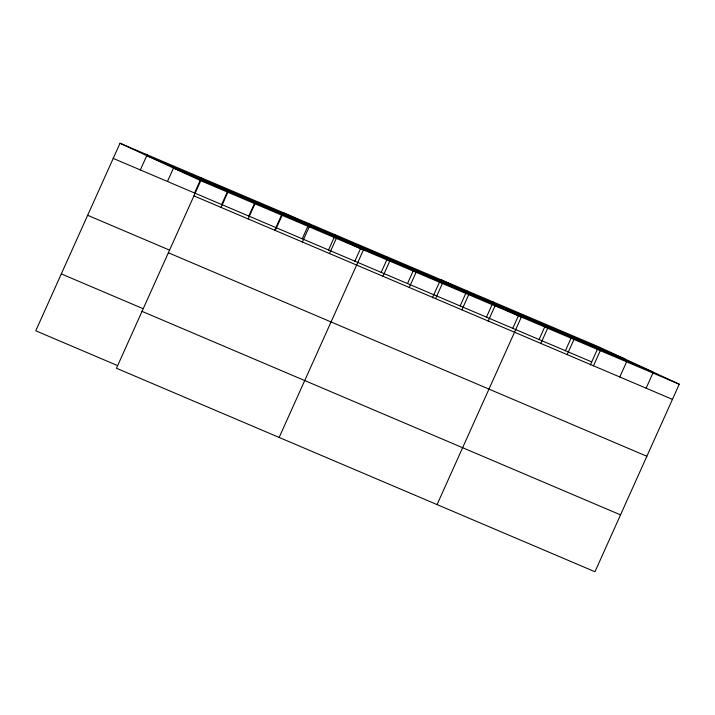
<?xml version="1.0" encoding="UTF-8"?>
<svg xmlns="http://www.w3.org/2000/svg" width="715" height="715" viewBox="0 0 715 715"><rect width="100%" height="100%" fill="white"/><g stroke="black" fill="none" stroke-linecap="round" stroke-linejoin="round"><path stroke-width="1.07" d="M679.25 384.214L200.754 180.707L116.465 368.252L594.969 571.75L679.25 384.214L598.535 346.748L120.031 143.25L35.75 330.786L117.099 365.383M140.337 169.938L147.147 154.78M167.444 181.476L174.263 166.309M194.56 193.005L201.38 177.838M221.677 204.535L227.584 191.397M221.051 207.404L227.871 192.246M248.793 216.073L254.701 202.926M248.168 218.942L254.978 203.775M274.542 230.65L281.817 214.464M275.284 230.471L282.094 215.304M302.222 238.792L309.041 223.634M302.4 242.001L309.211 226.843M328.543 249.991L335.353 234.824M329.508 253.53L336.327 238.372M354.863 261.181L360.762 248.042M279.154 437.437L363.443 249.901L282.72 212.435M381.175 272.37L387.995 257.212M382.945 276.258L389.755 261.1M407.496 283.569L413.404 270.422M409.257 287.448L416.076 272.29M432.441 297.806L439.716 281.621M435.578 298.647L442.397 283.48M460.129 305.949L466.949 290.791M461.899 309.836L468.709 294.678M486.45 317.147L493.261 301.98M488.211 321.026L495.03 305.868M512.762 328.337L518.67 315.199M437.062 504.593L521.342 317.058L440.628 279.592M539.083 339.527L545.894 324.369M540.844 343.415L547.663 328.257M565.395 350.725L571.303 337.578M567.165 354.604L573.984 339.446M590.349 364.963L597.624 348.777M593.486 365.803L600.296 350.636M619.798 376.993L626.617 361.835M646.119 388.182L652.929 373.024M146.673 155.611L625.169 359.118M174.111 168.347L652.616 371.854M113.22 158.408L591.716 361.915M193.935 195.874L672.44 399.381M87.65 215.295L168.999 249.893M168.374 252.761L646.869 456.259M61.311 273.899L142.66 308.496M142.035 311.365L620.531 514.872M120.031 143.25L200.754 180.707"/></g></svg>
